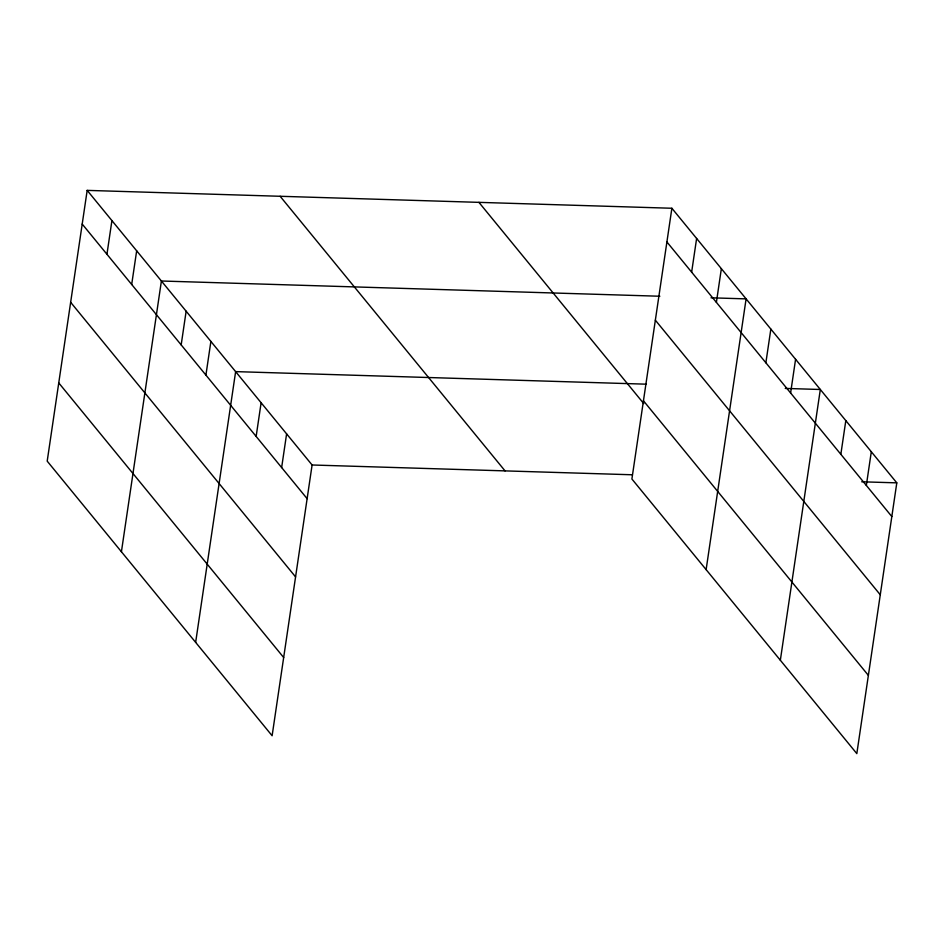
<?xml version="1.0" encoding="UTF-8"?>
<svg xmlns="http://www.w3.org/2000/svg" width="944" height="944" viewBox="0 0 944 944"><rect width="100%" height="100%" fill="white"/><g stroke="black" fill="none" stroke-linecap="round" stroke-linejoin="round"><path stroke-width="1.42" d="M87.178 190.381L47.2 461.144L272.12 735.742L312.098 464.991L87.178 190.381L671.88 208.258L896.8 482.856L856.822 753.619L631.902 479.009L671.88 208.258M106.943 254.278L111.923 220.589M131.688 284.486L136.668 250.797M121.422 551.756L161.4 281.005L659.856 296.239M181.177 344.902L186.145 311.213M205.91 375.11L210.89 341.421M195.644 642.38L235.634 371.617L646.38 384.184M256.143 436.435L261.122 402.746M281.642 467.551L286.61 433.862M691.645 272.155L696.625 238.466M716.39 302.363L721.358 268.674M706.124 569.633L746.102 298.882L711.021 297.808M765.867 362.779L770.847 329.09M790.612 392.975L795.58 359.286M780.346 660.245L820.324 389.494L785.243 388.421M840.844 454.312L845.812 420.623M866.332 485.428L871.312 451.739M312.098 464.991L632.22 474.773M861.719 481.794L896.8 482.856M666.901 241.947L891.82 516.545M655.348 320.181L880.268 594.779M643.454 400.787L868.374 675.385M478.927 202.358L643.761 403.607M280.132 196.281L505.052 470.891M82.211 224.07L307.13 498.68M70.658 302.304L295.578 576.902M58.752 382.91L283.672 657.508"/></g></svg>
